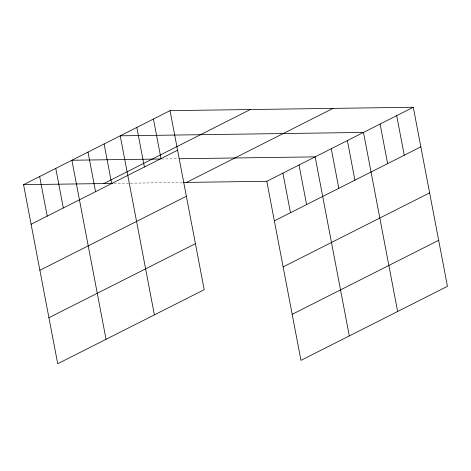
<?xml version="1.0" encoding="UTF-8"?>
<svg xmlns="http://www.w3.org/2000/svg" width="471" height="471" viewBox="0 0 471 471"><rect width="100%" height="100%" fill="white"/><g stroke="black" fill="none" stroke-linecap="round" stroke-linejoin="round"><path stroke-width="0.35" stroke-dasharray="2.35 1.77" d="M161.594 158.998L178.285 158.768M113.982 183.413L182.177 182.465"/><path stroke-width="0.71" d="M170.037 110.65L204.196 289.712L57.709 363.73L23.55 184.673L170.037 110.65L413.291 107.27L447.45 286.327L300.963 360.35L266.804 181.288L413.291 107.27M103.826 183.555L250.313 109.537M31.104 224.255L177.591 150.231M186.534 182.407L333.021 108.383M39.882 270.283L186.369 196.26M48.925 317.707L195.412 243.684M274.358 220.87L420.844 146.852M283.136 266.898L429.623 192.88M292.185 314.322L438.672 240.298M160.146 159.015L71.892 160.246L106.046 339.303M179.734 158.745L315.146 156.861L349.305 335.923M23.55 184.673L112.528 183.437M183.631 182.448L266.804 181.288M396.688 115.654L404.242 155.242M380.091 124.044L387.639 163.631M397.642 311.496L363.488 132.433L120.235 135.819L154.388 314.881M347.374 140.576L354.922 180.157M331.26 148.718L338.808 188.3M299.032 165.003L306.586 204.585M282.918 173.145L290.472 212.727M153.434 119.039L160.988 158.621M136.831 127.429L144.385 167.011M104.12 143.961L111.668 183.543M88.006 152.104L95.554 191.685M55.778 168.388L63.326 207.97M39.664 176.531L47.212 216.112"/></g></svg>
